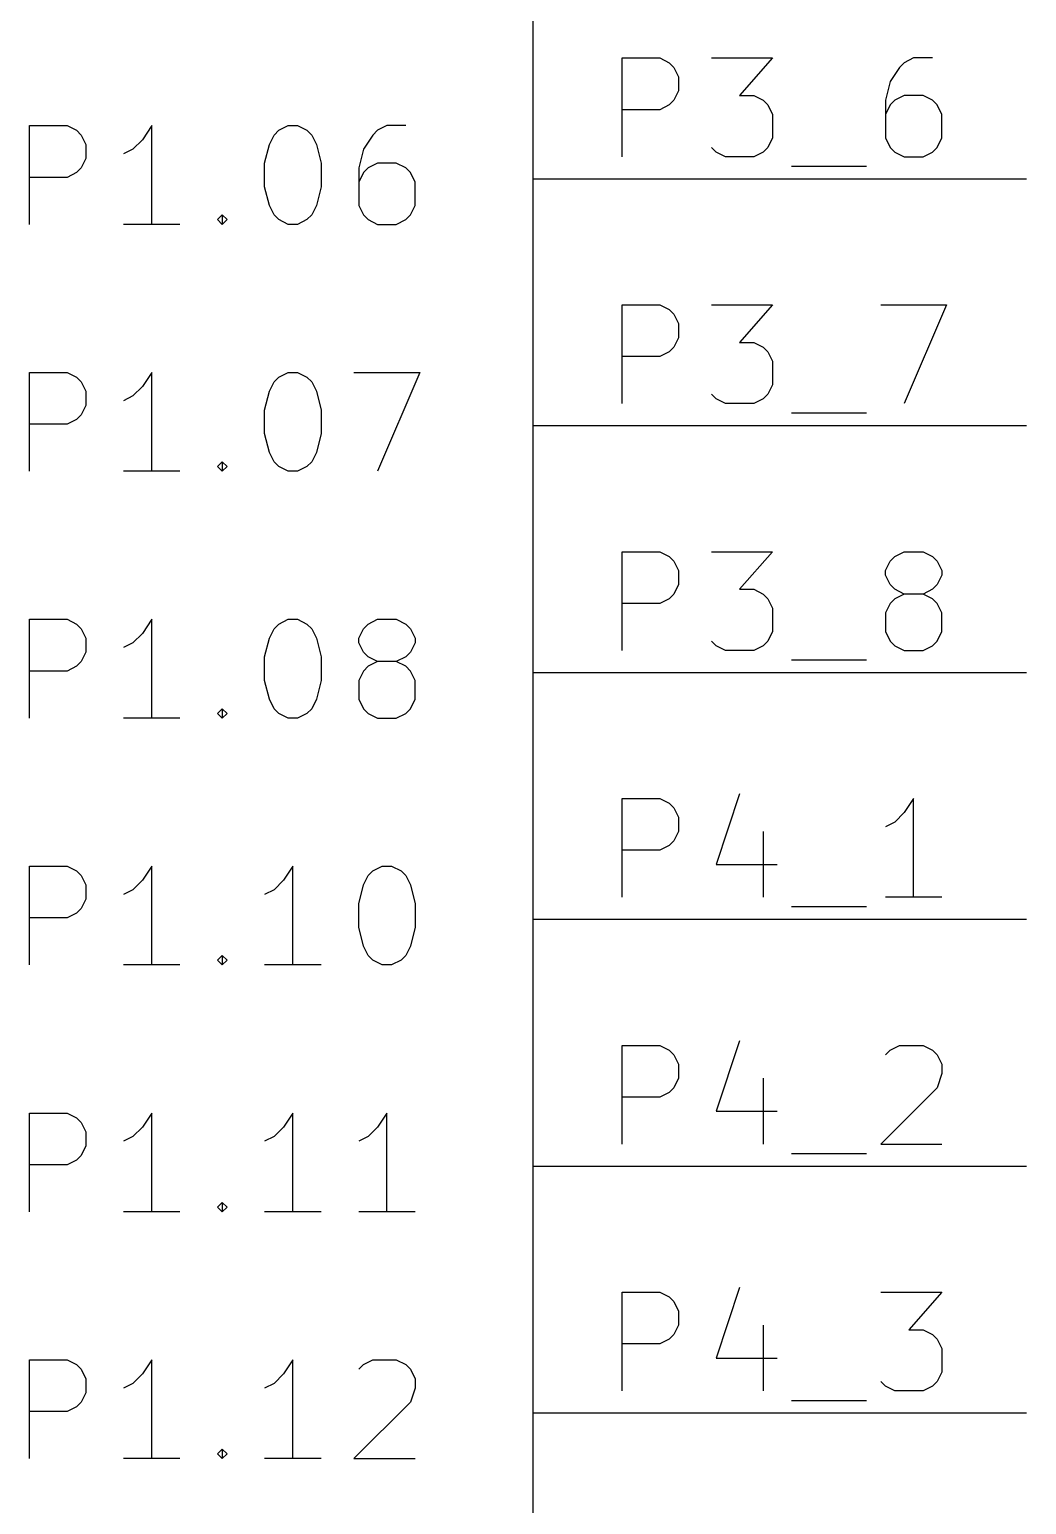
# Model space of a CAD drawing. Header units: inches. Extents: x 0.39 to 7.87, y -5.43 to -0.39.
# Drawn here: x 2.246 to 2.65, y -3.537 to -2.94 of the extents above; entities that cross this region are included whole.
import ezdxf

# ---------------------------------------------------------------- set-up
doc = ezdxf.new("R2010")
doc.units = ezdxf.units.IN
doc.header["$MEASUREMENT"] = 0
for name, color, linetype in [('GREENSIXTYFIVE', 129, 'CONTINUOUS'), ('LIGHTRED', 12, 'CONTINUOUS'), ('RED', 14, 'CONTINUOUS'), ('WHITE', 250, 'CONTINUOUS')]:
    doc.layers.add(name, color=color, linetype=linetype)

msp = doc.modelspace()

# ---------------------------------------------------------------- linework, layer by layer
at = {"layer": 'GREENSIXTYFIVE', "linetype": 'CONTINUOUS'}
for p, q in [((2.24619, -3.0185), (2.24619, -2.9785)), ((2.24619, -2.9785), (2.26143, -2.9785)), ((2.24619, -3.0185), (2.24619, -2.9785)), ((2.24619, -2.9785), (2.26143, -2.9785)), ((2.26143, -2.9785), (2.26524, -2.98041)), ((2.26143, -2.9785), (2.26524, -2.98041)), ((2.26524, -2.98041), (2.26714, -2.98231)), ((2.26524, -2.98041), (2.26714, -2.98231)), ((2.29572, -2.9785), (2.29191, -2.98422)), ((2.29572, -2.9785), (2.29191, -2.98422)), ((2.29572, -3.0185), (2.29572, -2.9785)), ((2.29572, -3.0185), (2.29572, -2.9785)), ((2.34524, -2.98231), (2.34714, -2.98041)), ((2.34524, -2.98231), (2.34714, -2.98041)), ((2.34714, -2.98041), (2.35095, -2.9785)), ((2.34714, -2.98041), (2.35095, -2.9785)), ((2.35095, -2.9785), (2.35476, -2.9785)), ((2.35095, -2.9785), (2.35476, -2.9785)), ((2.35476, -2.9785), (2.35857, -2.98041)), ((2.35476, -2.9785), (2.35857, -2.98041)), ((2.35857, -2.98041), (2.36048, -2.98231)), ((2.35857, -2.98041), (2.36048, -2.98231)), ((2.38714, -2.98041), (2.38524, -2.98231)), ((2.38714, -2.98041), (2.38524, -2.98231)), ((2.39095, -2.9785), (2.38714, -2.98041)), ((2.39095, -2.9785), (2.38714, -2.98041)), ((2.39857, -2.9785), (2.39095, -2.9785)), ((2.39857, -2.9785), (2.39095, -2.9785)), ((2.26714, -2.98231), (2.26905, -2.98613)), ((2.26714, -2.98231), (2.26905, -2.98613)), ((2.26905, -2.98613), (2.26905, -2.99184)), ((2.26905, -2.98613), (2.26905, -2.99184)), ((2.29191, -2.98422), (2.28809, -2.98803)), ((2.29191, -2.98422), (2.28809, -2.98803)), ((2.34143, -2.99374), (2.34333, -2.98613)), ((2.34143, -2.99374), (2.34333, -2.98613)), ((2.34333, -2.98613), (2.34524, -2.98231)), ((2.34333, -2.98613), (2.34524, -2.98231)), ((2.36048, -2.98231), (2.36238, -2.98613)), ((2.36048, -2.98231), (2.36238, -2.98613)), ((2.36238, -2.98613), (2.36428, -2.99374)), ((2.36238, -2.98613), (2.36428, -2.99374)), ((2.38524, -2.98231), (2.38143, -2.98803)), ((2.38524, -2.98231), (2.38143, -2.98803)), ((2.26905, -2.99184), (2.26714, -2.99565)), ((2.26905, -2.99184), (2.26714, -2.99565)), ((2.28809, -2.98803), (2.28429, -2.98993)), ((2.28809, -2.98803), (2.28429, -2.98993)), ((2.38143, -2.98803), (2.37952, -2.99565)), ((2.38143, -2.98803), (2.37952, -2.99565)), ((2.26143, -2.99946), (2.24619, -2.99946)), ((2.26143, -2.99946), (2.24619, -2.99946)), ((2.26524, -2.99755), (2.26143, -2.99946)), ((2.26524, -2.99755), (2.26143, -2.99946)), ((2.26714, -2.99565), (2.26524, -2.99755)), ((2.26714, -2.99565), (2.26524, -2.99755)), ((2.34143, -3.00327), (2.34143, -2.99374)), ((2.34143, -3.00327), (2.34143, -2.99374)), ((2.36428, -2.99374), (2.36428, -3.00327)), ((2.36428, -2.99374), (2.36428, -3.00327)), ((2.37952, -2.99565), (2.37952, -3.01089)), ((2.37952, -2.99565), (2.37952, -3.01089)), ((2.38143, -2.99755), (2.37952, -3.00136)), ((2.38143, -2.99755), (2.37952, -3.00136)), ((2.38333, -2.99565), (2.38143, -2.99755)), ((2.38333, -2.99565), (2.38143, -2.99755)), ((2.38714, -2.99374), (2.38333, -2.99565)), ((2.38714, -2.99374), (2.38333, -2.99565)), ((2.39476, -2.99374), (2.38714, -2.99374)), ((2.39476, -2.99374), (2.38714, -2.99374)), ((2.39857, -2.99565), (2.39476, -2.99374)), ((2.39857, -2.99565), (2.39476, -2.99374)), ((2.40048, -2.99755), (2.39857, -2.99565)), ((2.40048, -2.99755), (2.39857, -2.99565)), ((2.40238, -3.00136), (2.40048, -2.99755)), ((2.40238, -3.00136), (2.40048, -2.99755)), ((2.34333, -3.01089), (2.34143, -3.00327)), ((2.34333, -3.01089), (2.34143, -3.00327)), ((2.36428, -3.00327), (2.36238, -3.01089)), ((2.36428, -3.00327), (2.36238, -3.01089)), ((2.40238, -3.01089), (2.40238, -3.00136)), ((2.40238, -3.01089), (2.40238, -3.00136)), ((2.34524, -3.0147), (2.34333, -3.01089)), ((2.34524, -3.0147), (2.34333, -3.01089)), ((2.36238, -3.01089), (2.36048, -3.0147)), ((2.36238, -3.01089), (2.36048, -3.0147)), ((2.37952, -3.01089), (2.38143, -3.0147)), ((2.37952, -3.01089), (2.38143, -3.0147)), ((2.40048, -3.0147), (2.40238, -3.01089)), ((2.40048, -3.0147), (2.40238, -3.01089)), ((2.32238, -3.0166), (2.32429, -3.0147)), ((2.32238, -3.0166), (2.32429, -3.0147)), ((2.32429, -3.0185), (2.32238, -3.0166)), ((2.32429, -3.0185), (2.32238, -3.0166)), ((2.32429, -3.0147), (2.32619, -3.0166)), ((2.32429, -3.0147), (2.32429, -3.0185)), ((2.32429, -3.0147), (2.32619, -3.0166)), ((2.32429, -3.0147), (2.32429, -3.0185)), ((2.32619, -3.0166), (2.32429, -3.0185)), ((2.32619, -3.0166), (2.32429, -3.0185)), ((2.34714, -3.0166), (2.34524, -3.0147)), ((2.34714, -3.0166), (2.34524, -3.0147)), ((2.35095, -3.0185), (2.34714, -3.0166)), ((2.35095, -3.0185), (2.34714, -3.0166)), ((2.35857, -3.0166), (2.35476, -3.0185)), ((2.35857, -3.0166), (2.35476, -3.0185)), ((2.36048, -3.0147), (2.35857, -3.0166)), ((2.36048, -3.0147), (2.35857, -3.0166)), ((2.38143, -3.0147), (2.38333, -3.0166)), ((2.38143, -3.0147), (2.38333, -3.0166)), ((2.38333, -3.0166), (2.38714, -3.0185)), ((2.38333, -3.0166), (2.38714, -3.0185)), ((2.39476, -3.0185), (2.39857, -3.0166)), ((2.39476, -3.0185), (2.39857, -3.0166)), ((2.39857, -3.0166), (2.40048, -3.0147)), ((2.39857, -3.0166), (2.40048, -3.0147)), ((2.30714, -3.0185), (2.28429, -3.0185)), ((2.30714, -3.0185), (2.28429, -3.0185)), ((2.35476, -3.0185), (2.35095, -3.0185)), ((2.35476, -3.0185), (2.35095, -3.0185)), ((2.38714, -3.0185), (2.39476, -3.0185)), ((2.38714, -3.0185), (2.39476, -3.0185)), ((2.24619, -3.1185), (2.24619, -3.0785)), ((2.24619, -3.0785), (2.26143, -3.0785)), ((2.24619, -3.1185), (2.24619, -3.0785)), ((2.24619, -3.0785), (2.26143, -3.0785)), ((2.26143, -3.0785), (2.26524, -3.08041)), ((2.26143, -3.0785), (2.26524, -3.08041)), ((2.26524, -3.08041), (2.26714, -3.08231)), ((2.26524, -3.08041), (2.26714, -3.08231)), ((2.26714, -3.08231), (2.26905, -3.08613)), ((2.26714, -3.08231), (2.26905, -3.08613)), ((2.29572, -3.0785), (2.29191, -3.08422)), ((2.29572, -3.0785), (2.29191, -3.08422)), ((2.29572, -3.1185), (2.29572, -3.0785)), ((2.29572, -3.1185), (2.29572, -3.0785)), ((2.34333, -3.08613), (2.34524, -3.08231)), ((2.34333, -3.08613), (2.34524, -3.08231)), ((2.34524, -3.08231), (2.34714, -3.08041)), ((2.34524, -3.08231), (2.34714, -3.08041)), ((2.34714, -3.08041), (2.35095, -3.0785)), ((2.34714, -3.08041), (2.35095, -3.0785)), ((2.35095, -3.0785), (2.35476, -3.0785)), ((2.35095, -3.0785), (2.35476, -3.0785)), ((2.35476, -3.0785), (2.35857, -3.08041)), ((2.35476, -3.0785), (2.35857, -3.08041)), ((2.35857, -3.08041), (2.36048, -3.08231)), ((2.35857, -3.08041), (2.36048, -3.08231)), ((2.36048, -3.08231), (2.36238, -3.08613)), ((2.36048, -3.08231), (2.36238, -3.08613)), ((2.37762, -3.0785), (2.40428, -3.0785)), ((2.37762, -3.0785), (2.40428, -3.0785)), ((2.40428, -3.0785), (2.38714, -3.1185)), ((2.40428, -3.0785), (2.38714, -3.1185)), ((2.26905, -3.08613), (2.26905, -3.09184)), ((2.26905, -3.08613), (2.26905, -3.09184)), ((2.28809, -3.08803), (2.28429, -3.08993)), ((2.28809, -3.08803), (2.28429, -3.08993)), ((2.29191, -3.08422), (2.28809, -3.08803)), ((2.29191, -3.08422), (2.28809, -3.08803)), ((2.34143, -3.09374), (2.34333, -3.08613)), ((2.34143, -3.09374), (2.34333, -3.08613)), ((2.36238, -3.08613), (2.36428, -3.09374)), ((2.36238, -3.08613), (2.36428, -3.09374)), ((2.26905, -3.09184), (2.26714, -3.09565)), ((2.26905, -3.09184), (2.26714, -3.09565)), ((2.34143, -3.10327), (2.34143, -3.09374)), ((2.34143, -3.10327), (2.34143, -3.09374)), ((2.36428, -3.09374), (2.36428, -3.10327)), ((2.36428, -3.09374), (2.36428, -3.10327)), ((2.26143, -3.09946), (2.24619, -3.09946)), ((2.26143, -3.09946), (2.24619, -3.09946)), ((2.26524, -3.09755), (2.26143, -3.09946)), ((2.26524, -3.09755), (2.26143, -3.09946)), ((2.26714, -3.09565), (2.26524, -3.09755)), ((2.26714, -3.09565), (2.26524, -3.09755)), ((2.34333, -3.11089), (2.34143, -3.10327)), ((2.34333, -3.11089), (2.34143, -3.10327)), ((2.36428, -3.10327), (2.36238, -3.11089)), ((2.36428, -3.10327), (2.36238, -3.11089)), ((2.34524, -3.1147), (2.34333, -3.11089)), ((2.34524, -3.1147), (2.34333, -3.11089)), ((2.36238, -3.11089), (2.36048, -3.1147)), ((2.36238, -3.11089), (2.36048, -3.1147)), ((2.30714, -3.1185), (2.28429, -3.1185)), ((2.30714, -3.1185), (2.28429, -3.1185)), ((2.32238, -3.1166), (2.32429, -3.1147)), ((2.32238, -3.1166), (2.32429, -3.1147)), ((2.32429, -3.1185), (2.32238, -3.1166)), ((2.32429, -3.1185), (2.32238, -3.1166)), ((2.32429, -3.1147), (2.32619, -3.1166)), ((2.32429, -3.1147), (2.32429, -3.1185)), ((2.32429, -3.1147), (2.32619, -3.1166)), ((2.32429, -3.1147), (2.32429, -3.1185)), ((2.32619, -3.1166), (2.32429, -3.1185)), ((2.32619, -3.1166), (2.32429, -3.1185)), ((2.34714, -3.1166), (2.34524, -3.1147)), ((2.34714, -3.1166), (2.34524, -3.1147)), ((2.35095, -3.1185), (2.34714, -3.1166)), ((2.35095, -3.1185), (2.34714, -3.1166)), ((2.35476, -3.1185), (2.35095, -3.1185)), ((2.35476, -3.1185), (2.35095, -3.1185)), ((2.35857, -3.1166), (2.35476, -3.1185)), ((2.35857, -3.1166), (2.35476, -3.1185)), ((2.36048, -3.1147), (2.35857, -3.1166)), ((2.36048, -3.1147), (2.35857, -3.1166)), ((2.24619, -3.2185), (2.24619, -3.1785)), ((2.24619, -3.1785), (2.26143, -3.1785)), ((2.24619, -3.2185), (2.24619, -3.1785)), ((2.24619, -3.1785), (2.26143, -3.1785)), ((2.26143, -3.1785), (2.26524, -3.18041)), ((2.26143, -3.1785), (2.26524, -3.18041)), ((2.29572, -3.1785), (2.29191, -3.18422)), ((2.29572, -3.1785), (2.29191, -3.18422)), ((2.29572, -3.2185), (2.29572, -3.1785)), ((2.29572, -3.2185), (2.29572, -3.1785)), ((2.34714, -3.18041), (2.35095, -3.1785)), ((2.34714, -3.18041), (2.35095, -3.1785)), ((2.35095, -3.1785), (2.35476, -3.1785)), ((2.35095, -3.1785), (2.35476, -3.1785)), ((2.35476, -3.1785), (2.35857, -3.18041)), ((2.35476, -3.1785), (2.35857, -3.18041)), ((2.38333, -3.18041), (2.38714, -3.1785)), ((2.38333, -3.18041), (2.38714, -3.1785)), ((2.38714, -3.1785), (2.39476, -3.1785)), ((2.38714, -3.1785), (2.39476, -3.1785)), ((2.39476, -3.1785), (2.39857, -3.18041)), ((2.39476, -3.1785), (2.39857, -3.18041)), ((2.26524, -3.18041), (2.26714, -3.18231)), ((2.26524, -3.18041), (2.26714, -3.18231)), ((2.26714, -3.18231), (2.26905, -3.18613)), ((2.26714, -3.18231), (2.26905, -3.18613)), ((2.29191, -3.18422), (2.28809, -3.18803)), ((2.29191, -3.18422), (2.28809, -3.18803)), ((2.34333, -3.18613), (2.34524, -3.18231)), ((2.34333, -3.18613), (2.34524, -3.18231)), ((2.34524, -3.18231), (2.34714, -3.18041)), ((2.34524, -3.18231), (2.34714, -3.18041)), ((2.35857, -3.18041), (2.36048, -3.18231)), ((2.35857, -3.18041), (2.36048, -3.18231)), ((2.36048, -3.18231), (2.36238, -3.18613)), ((2.36048, -3.18231), (2.36238, -3.18613)), ((2.37952, -3.18613), (2.38143, -3.18231)), ((2.37952, -3.18613), (2.38143, -3.18231)), ((2.38143, -3.18231), (2.38333, -3.18041)), ((2.38143, -3.18231), (2.38333, -3.18041)), ((2.39857, -3.18041), (2.40048, -3.18231)), ((2.39857, -3.18041), (2.40048, -3.18231)), ((2.40048, -3.18231), (2.40238, -3.18613)), ((2.40048, -3.18231), (2.40238, -3.18613)), ((2.26905, -3.18613), (2.26905, -3.19184)), ((2.26905, -3.18613), (2.26905, -3.19184)), ((2.28809, -3.18803), (2.28429, -3.18993)), ((2.28809, -3.18803), (2.28429, -3.18993)), ((2.34143, -3.19374), (2.34333, -3.18613)), ((2.34143, -3.19374), (2.34333, -3.18613)), ((2.36238, -3.18613), (2.36428, -3.19374)), ((2.36238, -3.18613), (2.36428, -3.19374)), ((2.37952, -3.18803), (2.37952, -3.18613)), ((2.37952, -3.18803), (2.37952, -3.18613)), ((2.38143, -3.19184), (2.37952, -3.18803)), ((2.38143, -3.19184), (2.37952, -3.18803)), ((2.40238, -3.18803), (2.40048, -3.19184)), ((2.40238, -3.18803), (2.40048, -3.19184)), ((2.40238, -3.18613), (2.40238, -3.18803)), ((2.40238, -3.18613), (2.40238, -3.18803)), ((2.26714, -3.19565), (2.26524, -3.19755)), ((2.26714, -3.19565), (2.26524, -3.19755)), ((2.26905, -3.19184), (2.26714, -3.19565)), ((2.26905, -3.19184), (2.26714, -3.19565)), ((2.34143, -3.20327), (2.34143, -3.19374)), ((2.34143, -3.20327), (2.34143, -3.19374)), ((2.36428, -3.19374), (2.36428, -3.20327)), ((2.36428, -3.19374), (2.36428, -3.20327)), ((2.38333, -3.19374), (2.38143, -3.19184)), ((2.38333, -3.19374), (2.38143, -3.19184)), ((2.38714, -3.19565), (2.38333, -3.19374)), ((2.38714, -3.19565), (2.38333, -3.19374)), ((2.38714, -3.19565), (2.38333, -3.19755)), ((2.38714, -3.19565), (2.38333, -3.19755)), ((2.39476, -3.19565), (2.38714, -3.19565)), ((2.39476, -3.19565), (2.38714, -3.19565)), ((2.39857, -3.19374), (2.39476, -3.19565)), ((2.39857, -3.19374), (2.39476, -3.19565)), ((2.39857, -3.19755), (2.39476, -3.19565)), ((2.39857, -3.19755), (2.39476, -3.19565)), ((2.40048, -3.19184), (2.39857, -3.19374)), ((2.40048, -3.19184), (2.39857, -3.19374)), ((2.26143, -3.19946), (2.24619, -3.19946)), ((2.26143, -3.19946), (2.24619, -3.19946)), ((2.26524, -3.19755), (2.26143, -3.19946)), ((2.26524, -3.19755), (2.26143, -3.19946)), ((2.38143, -3.19946), (2.37952, -3.20327)), ((2.38143, -3.19946), (2.37952, -3.20327)), ((2.38333, -3.19755), (2.38143, -3.19946)), ((2.38333, -3.19755), (2.38143, -3.19946)), ((2.40048, -3.19946), (2.39857, -3.19755)), ((2.40048, -3.19946), (2.39857, -3.19755)), ((2.40238, -3.20327), (2.40048, -3.19946)), ((2.40238, -3.20327), (2.40048, -3.19946)), ((2.34333, -3.21089), (2.34143, -3.20327)), ((2.34333, -3.21089), (2.34143, -3.20327)), ((2.36428, -3.20327), (2.36238, -3.21089)), ((2.36428, -3.20327), (2.36238, -3.21089)), ((2.37952, -3.20327), (2.37952, -3.21089)), ((2.37952, -3.20327), (2.37952, -3.21089)), ((2.40238, -3.21089), (2.40238, -3.20327)), ((2.40238, -3.21089), (2.40238, -3.20327)), ((2.32238, -3.2166), (2.32429, -3.2147)), ((2.32238, -3.2166), (2.32429, -3.2147)), ((2.32429, -3.2147), (2.32619, -3.2166)), ((2.32429, -3.2147), (2.32429, -3.2185)), ((2.32429, -3.2147), (2.32619, -3.2166)), ((2.32429, -3.2147), (2.32429, -3.2185)), ((2.34524, -3.2147), (2.34333, -3.21089)), ((2.34524, -3.2147), (2.34333, -3.21089)), ((2.34714, -3.2166), (2.34524, -3.2147)), ((2.34714, -3.2166), (2.34524, -3.2147)), ((2.36048, -3.2147), (2.35857, -3.2166)), ((2.36048, -3.2147), (2.35857, -3.2166)), ((2.36238, -3.21089), (2.36048, -3.2147)), ((2.36238, -3.21089), (2.36048, -3.2147)), ((2.37952, -3.21089), (2.38143, -3.2147)), ((2.37952, -3.21089), (2.38143, -3.2147)), ((2.38143, -3.2147), (2.38333, -3.2166)), ((2.38143, -3.2147), (2.38333, -3.2166)), ((2.39857, -3.2166), (2.40048, -3.2147)), ((2.39857, -3.2166), (2.40048, -3.2147)), ((2.40048, -3.2147), (2.40238, -3.21089)), ((2.40048, -3.2147), (2.40238, -3.21089)), ((2.30714, -3.2185), (2.28429, -3.2185)), ((2.30714, -3.2185), (2.28429, -3.2185)), ((2.32429, -3.2185), (2.32238, -3.2166)), ((2.32429, -3.2185), (2.32238, -3.2166)), ((2.32619, -3.2166), (2.32429, -3.2185)), ((2.32619, -3.2166), (2.32429, -3.2185)), ((2.35095, -3.2185), (2.34714, -3.2166)), ((2.35095, -3.2185), (2.34714, -3.2166)), ((2.35476, -3.2185), (2.35095, -3.2185)), ((2.35476, -3.2185), (2.35095, -3.2185)), ((2.35857, -3.2166), (2.35476, -3.2185)), ((2.35857, -3.2166), (2.35476, -3.2185)), ((2.38333, -3.2166), (2.38714, -3.2185)), ((2.38333, -3.2166), (2.38714, -3.2185)), ((2.38714, -3.2185), (2.39476, -3.2185)), ((2.38714, -3.2185), (2.39476, -3.2185)), ((2.39476, -3.2185), (2.39857, -3.2166)), ((2.39476, -3.2185), (2.39857, -3.2166)), ((2.24619, -3.3185), (2.24619, -3.2785)), ((2.24619, -3.2785), (2.26143, -3.2785)), ((2.24619, -3.3185), (2.24619, -3.2785)), ((2.24619, -3.2785), (2.26143, -3.2785)), ((2.26143, -3.2785), (2.26524, -3.28041)), ((2.26143, -3.2785), (2.26524, -3.28041)), ((2.26524, -3.28041), (2.26714, -3.28231)), ((2.26524, -3.28041), (2.26714, -3.28231)), ((2.29572, -3.2785), (2.29191, -3.28422)), ((2.29572, -3.2785), (2.29191, -3.28422)), ((2.29572, -3.3185), (2.29572, -3.2785)), ((2.29572, -3.3185), (2.29572, -3.2785)), ((2.35286, -3.2785), (2.34905, -3.28422)), ((2.35286, -3.2785), (2.34905, -3.28422)), ((2.35286, -3.3185), (2.35286, -3.2785)), ((2.35286, -3.3185), (2.35286, -3.2785)), ((2.38333, -3.28231), (2.38524, -3.28041)), ((2.38333, -3.28231), (2.38524, -3.28041)), ((2.38524, -3.28041), (2.38905, -3.2785)), ((2.38524, -3.28041), (2.38905, -3.2785)), ((2.38905, -3.2785), (2.39285, -3.2785)), ((2.38905, -3.2785), (2.39285, -3.2785)), ((2.39285, -3.2785), (2.39667, -3.28041)), ((2.39285, -3.2785), (2.39667, -3.28041)), ((2.39667, -3.28041), (2.39857, -3.28231)), ((2.39667, -3.28041), (2.39857, -3.28231)), ((2.26714, -3.28231), (2.26905, -3.28613)), ((2.26714, -3.28231), (2.26905, -3.28613)), ((2.26905, -3.28613), (2.26905, -3.29184)), ((2.26905, -3.28613), (2.26905, -3.29184)), ((2.29191, -3.28422), (2.28809, -3.28803)), ((2.29191, -3.28422), (2.28809, -3.28803)), ((2.34905, -3.28422), (2.34524, -3.28803)), ((2.34905, -3.28422), (2.34524, -3.28803)), ((2.37952, -3.29374), (2.38143, -3.28613)), ((2.37952, -3.29374), (2.38143, -3.28613)), ((2.38143, -3.28613), (2.38333, -3.28231)), ((2.38143, -3.28613), (2.38333, -3.28231)), ((2.39857, -3.28231), (2.40048, -3.28613)), ((2.39857, -3.28231), (2.40048, -3.28613)), ((2.40048, -3.28613), (2.40238, -3.29374)), ((2.40048, -3.28613), (2.40238, -3.29374)), ((2.26905, -3.29184), (2.26714, -3.29565)), ((2.26905, -3.29184), (2.26714, -3.29565)), ((2.28809, -3.28803), (2.28429, -3.28993)), ((2.28809, -3.28803), (2.28429, -3.28993)), ((2.34524, -3.28803), (2.34143, -3.28993)), ((2.34524, -3.28803), (2.34143, -3.28993)), ((2.26524, -3.29755), (2.26143, -3.29946)), ((2.26524, -3.29755), (2.26143, -3.29946)), ((2.26714, -3.29565), (2.26524, -3.29755)), ((2.26714, -3.29565), (2.26524, -3.29755)), ((2.37952, -3.30327), (2.37952, -3.29374)), ((2.37952, -3.30327), (2.37952, -3.29374)), ((2.40238, -3.29374), (2.40238, -3.30327)), ((2.40238, -3.29374), (2.40238, -3.30327)), ((2.26143, -3.29946), (2.24619, -3.29946)), ((2.26143, -3.29946), (2.24619, -3.29946)), ((2.38143, -3.31089), (2.37952, -3.30327)), ((2.38143, -3.31089), (2.37952, -3.30327)), ((2.40238, -3.30327), (2.40048, -3.31089)), ((2.40238, -3.30327), (2.40048, -3.31089)), ((2.32238, -3.3166), (2.32429, -3.3147)), ((2.32238, -3.3166), (2.32429, -3.3147)), ((2.32429, -3.3147), (2.32619, -3.3166)), ((2.32429, -3.3147), (2.32429, -3.3185)), ((2.32429, -3.3147), (2.32619, -3.3166)), ((2.32429, -3.3147), (2.32429, -3.3185)), ((2.38333, -3.3147), (2.38143, -3.31089)), ((2.38333, -3.3147), (2.38143, -3.31089)), ((2.38524, -3.3166), (2.38333, -3.3147)), ((2.38524, -3.3166), (2.38333, -3.3147)), ((2.39857, -3.3147), (2.39667, -3.3166)), ((2.39857, -3.3147), (2.39667, -3.3166)), ((2.40048, -3.31089), (2.39857, -3.3147)), ((2.40048, -3.31089), (2.39857, -3.3147)), ((2.30714, -3.3185), (2.28429, -3.3185)), ((2.30714, -3.3185), (2.28429, -3.3185)), ((2.32429, -3.3185), (2.32238, -3.3166)), ((2.32429, -3.3185), (2.32238, -3.3166)), ((2.32619, -3.3166), (2.32429, -3.3185)), ((2.32619, -3.3166), (2.32429, -3.3185)), ((2.36428, -3.3185), (2.34143, -3.3185)), ((2.36428, -3.3185), (2.34143, -3.3185)), ((2.38905, -3.3185), (2.38524, -3.3166)), ((2.38905, -3.3185), (2.38524, -3.3166)), ((2.39285, -3.3185), (2.38905, -3.3185)), ((2.39285, -3.3185), (2.38905, -3.3185)), ((2.39667, -3.3166), (2.39285, -3.3185)), ((2.39667, -3.3166), (2.39285, -3.3185)), ((2.24619, -3.4185), (2.24619, -3.3785)), ((2.24619, -3.3785), (2.26143, -3.3785)), ((2.24619, -3.4185), (2.24619, -3.3785)), ((2.24619, -3.3785), (2.26143, -3.3785)), ((2.26143, -3.3785), (2.26524, -3.38041)), ((2.26143, -3.3785), (2.26524, -3.38041)), ((2.26524, -3.38041), (2.26714, -3.38231)), ((2.26524, -3.38041), (2.26714, -3.38231)), ((2.29572, -3.3785), (2.29191, -3.38422)), ((2.29572, -3.3785), (2.29191, -3.38422)), ((2.29572, -3.4185), (2.29572, -3.3785)), ((2.29572, -3.4185), (2.29572, -3.3785)), ((2.35286, -3.3785), (2.34905, -3.38422)), ((2.35286, -3.3785), (2.34905, -3.38422)), ((2.35286, -3.4185), (2.35286, -3.3785)), ((2.35286, -3.4185), (2.35286, -3.3785)), ((2.39095, -3.3785), (2.38714, -3.38422)), ((2.39095, -3.3785), (2.38714, -3.38422)), ((2.39095, -3.4185), (2.39095, -3.3785)), ((2.39095, -3.4185), (2.39095, -3.3785)), ((2.26714, -3.38231), (2.26905, -3.38613)), ((2.26714, -3.38231), (2.26905, -3.38613)), ((2.26905, -3.38613), (2.26905, -3.39184)), ((2.26905, -3.38613), (2.26905, -3.39184)), ((2.29191, -3.38422), (2.28809, -3.38803)), ((2.29191, -3.38422), (2.28809, -3.38803)), ((2.34905, -3.38422), (2.34524, -3.38803)), ((2.34905, -3.38422), (2.34524, -3.38803)), ((2.38714, -3.38422), (2.38333, -3.38803)), ((2.38714, -3.38422), (2.38333, -3.38803)), ((2.26905, -3.39184), (2.26714, -3.39565)), ((2.26905, -3.39184), (2.26714, -3.39565)), ((2.28809, -3.38803), (2.28429, -3.38993)), ((2.28809, -3.38803), (2.28429, -3.38993)), ((2.34524, -3.38803), (2.34143, -3.38993)), ((2.34524, -3.38803), (2.34143, -3.38993)), ((2.38333, -3.38803), (2.37952, -3.38993)), ((2.38333, -3.38803), (2.37952, -3.38993)), ((2.26143, -3.39946), (2.24619, -3.39946)), ((2.26143, -3.39946), (2.24619, -3.39946)), ((2.26524, -3.39755), (2.26143, -3.39946)), ((2.26524, -3.39755), (2.26143, -3.39946)), ((2.26714, -3.39565), (2.26524, -3.39755)), ((2.26714, -3.39565), (2.26524, -3.39755)), ((2.32238, -3.4166), (2.32429, -3.4147)), ((2.32238, -3.4166), (2.32429, -3.4147)), ((2.32429, -3.4185), (2.32238, -3.4166)), ((2.32429, -3.4185), (2.32238, -3.4166)), ((2.32429, -3.4147), (2.32619, -3.4166)), ((2.32429, -3.4147), (2.32429, -3.4185)), ((2.32429, -3.4147), (2.32619, -3.4166)), ((2.32429, -3.4147), (2.32429, -3.4185)), ((2.32619, -3.4166), (2.32429, -3.4185)), ((2.32619, -3.4166), (2.32429, -3.4185)), ((2.30714, -3.4185), (2.28429, -3.4185)), ((2.30714, -3.4185), (2.28429, -3.4185)), ((2.36428, -3.4185), (2.34143, -3.4185)), ((2.36428, -3.4185), (2.34143, -3.4185)), ((2.40238, -3.4185), (2.37952, -3.4185)), ((2.40238, -3.4185), (2.37952, -3.4185)), ((2.24619, -3.5185), (2.24619, -3.4785)), ((2.24619, -3.4785), (2.26143, -3.4785)), ((2.24619, -3.5185), (2.24619, -3.4785)), ((2.24619, -3.4785), (2.26143, -3.4785)), ((2.26143, -3.4785), (2.26524, -3.48041)), ((2.26143, -3.4785), (2.26524, -3.48041)), ((2.26524, -3.48041), (2.26714, -3.48231)), ((2.26524, -3.48041), (2.26714, -3.48231)), ((2.26714, -3.48231), (2.26905, -3.48613)), ((2.26714, -3.48231), (2.26905, -3.48613)), ((2.29572, -3.4785), (2.29191, -3.48422)), ((2.29572, -3.4785), (2.29191, -3.48422)), ((2.29572, -3.5185), (2.29572, -3.4785)), ((2.29572, -3.5185), (2.29572, -3.4785)), ((2.35286, -3.4785), (2.34905, -3.48422)), ((2.35286, -3.4785), (2.34905, -3.48422)), ((2.35286, -3.5185), (2.35286, -3.4785)), ((2.35286, -3.5185), (2.35286, -3.4785)), ((2.37952, -3.48231), (2.38143, -3.48041)), ((2.37952, -3.48231), (2.38143, -3.48041)), ((2.38143, -3.48041), (2.38524, -3.4785)), ((2.38143, -3.48041), (2.38524, -3.4785)), ((2.38524, -3.4785), (2.39476, -3.4785)), ((2.38524, -3.4785), (2.39476, -3.4785)), ((2.39476, -3.4785), (2.39857, -3.48041)), ((2.39476, -3.4785), (2.39857, -3.48041)), ((2.39857, -3.48041), (2.40048, -3.48231)), ((2.39857, -3.48041), (2.40048, -3.48231)), ((2.40048, -3.48231), (2.40238, -3.48613)), ((2.40048, -3.48231), (2.40238, -3.48613)), ((2.26905, -3.48613), (2.26905, -3.49184)), ((2.26905, -3.48613), (2.26905, -3.49184)), ((2.28809, -3.48803), (2.28429, -3.48993)), ((2.28809, -3.48803), (2.28429, -3.48993)), ((2.29191, -3.48422), (2.28809, -3.48803)), ((2.29191, -3.48422), (2.28809, -3.48803)), ((2.34524, -3.48803), (2.34143, -3.48993)), ((2.34524, -3.48803), (2.34143, -3.48993)), ((2.34905, -3.48422), (2.34524, -3.48803)), ((2.34905, -3.48422), (2.34524, -3.48803)), ((2.40238, -3.48613), (2.40238, -3.48993)), ((2.40238, -3.48613), (2.40238, -3.48993)), ((2.26905, -3.49184), (2.26714, -3.49565)), ((2.26905, -3.49184), (2.26714, -3.49565)), ((2.40238, -3.48993), (2.40048, -3.49565)), ((2.40238, -3.48993), (2.40048, -3.49565)), ((2.26143, -3.49946), (2.24619, -3.49946)), ((2.26143, -3.49946), (2.24619, -3.49946)), ((2.26524, -3.49755), (2.26143, -3.49946)), ((2.26524, -3.49755), (2.26143, -3.49946)), ((2.26714, -3.49565), (2.26524, -3.49755)), ((2.26714, -3.49565), (2.26524, -3.49755)), ((2.40048, -3.49565), (2.37762, -3.5185)), ((2.40048, -3.49565), (2.37762, -3.5185)), ((2.30714, -3.5185), (2.28429, -3.5185)), ((2.30714, -3.5185), (2.28429, -3.5185)), ((2.32238, -3.5166), (2.32429, -3.5147)), ((2.32238, -3.5166), (2.32429, -3.5147)), ((2.32429, -3.5185), (2.32238, -3.5166)), ((2.32429, -3.5185), (2.32238, -3.5166)), ((2.32429, -3.5147), (2.32619, -3.5166)), ((2.32429, -3.5147), (2.32429, -3.5185)), ((2.32429, -3.5147), (2.32619, -3.5166)), ((2.32429, -3.5147), (2.32429, -3.5185)), ((2.32619, -3.5166), (2.32429, -3.5185)), ((2.32619, -3.5166), (2.32429, -3.5185)), ((2.36428, -3.5185), (2.34143, -3.5185)), ((2.36428, -3.5185), (2.34143, -3.5185)), ((2.37762, -3.5185), (2.40238, -3.5185)), ((2.37762, -3.5185), (2.40238, -3.5185))]:
    msp.add_line(p, q, dxfattribs=at)
at = {"layer": 'LIGHTRED', "linetype": 'CONTINUOUS'}
for p, q in [((2.48619, -2.9911), (2.48619, -2.9511)), ((2.48619, -2.9511), (2.50143, -2.9511)), ((2.48619, -2.9911), (2.48619, -2.9511)), ((2.48619, -2.9511), (2.50143, -2.9511)), ((2.50143, -2.9511), (2.50524, -2.95301)), ((2.50143, -2.9511), (2.50524, -2.95301)), ((2.52238, -2.9511), (2.54714, -2.9511)), ((2.52238, -2.9511), (2.54714, -2.9511)), ((2.54714, -2.9511), (2.53381, -2.96634)), ((2.54714, -2.9511), (2.53381, -2.96634)), ((2.60429, -2.9511), (2.60048, -2.95301)), ((2.60429, -2.9511), (2.60048, -2.95301)), ((2.61191, -2.9511), (2.60429, -2.9511)), ((2.61191, -2.9511), (2.60429, -2.9511)), ((2.50524, -2.95301), (2.50714, -2.95491)), ((2.50524, -2.95301), (2.50714, -2.95491)), ((2.50714, -2.95491), (2.50905, -2.95872)), ((2.50714, -2.95491), (2.50905, -2.95872)), ((2.59857, -2.95491), (2.59476, -2.96063)), ((2.59857, -2.95491), (2.59476, -2.96063)), ((2.60048, -2.95301), (2.59857, -2.95491)), ((2.60048, -2.95301), (2.59857, -2.95491)), ((2.50905, -2.95872), (2.50905, -2.96444)), ((2.50905, -2.95872), (2.50905, -2.96444)), ((2.59476, -2.96063), (2.59286, -2.96825)), ((2.59476, -2.96063), (2.59286, -2.96825)), ((2.50714, -2.96825), (2.50524, -2.97015)), ((2.50714, -2.96825), (2.50524, -2.97015)), ((2.50905, -2.96444), (2.50714, -2.96825)), ((2.50905, -2.96444), (2.50714, -2.96825)), ((2.53381, -2.96634), (2.53952, -2.96634)), ((2.53381, -2.96634), (2.53952, -2.96634)), ((2.53952, -2.96634), (2.54333, -2.96825)), ((2.53952, -2.96634), (2.54333, -2.96825)), ((2.54333, -2.96825), (2.54524, -2.97015)), ((2.54333, -2.96825), (2.54524, -2.97015)), ((2.59286, -2.96825), (2.59286, -2.98348)), ((2.59286, -2.96825), (2.59286, -2.98348)), ((2.59667, -2.96825), (2.59476, -2.97015)), ((2.59667, -2.96825), (2.59476, -2.97015)), ((2.60048, -2.96634), (2.59667, -2.96825)), ((2.60048, -2.96634), (2.59667, -2.96825)), ((2.60809, -2.96634), (2.60048, -2.96634)), ((2.60809, -2.96634), (2.60048, -2.96634)), ((2.61191, -2.96825), (2.60809, -2.96634)), ((2.61191, -2.96825), (2.60809, -2.96634)), ((2.61381, -2.97015), (2.61191, -2.96825)), ((2.61381, -2.97015), (2.61191, -2.96825)), ((2.50143, -2.97206), (2.48619, -2.97206)), ((2.50143, -2.97206), (2.48619, -2.97206)), ((2.50524, -2.97015), (2.50143, -2.97206)), ((2.50524, -2.97015), (2.50143, -2.97206)), ((2.54524, -2.97015), (2.54714, -2.97396)), ((2.54524, -2.97015), (2.54714, -2.97396)), ((2.54714, -2.97396), (2.54714, -2.98348)), ((2.54714, -2.97396), (2.54714, -2.98348)), ((2.59476, -2.97015), (2.59286, -2.97396)), ((2.59476, -2.97015), (2.59286, -2.97396)), ((2.61571, -2.97396), (2.61381, -2.97015)), ((2.61571, -2.97396), (2.61381, -2.97015)), ((2.61571, -2.98348), (2.61571, -2.97396)), ((2.61571, -2.98348), (2.61571, -2.97396)), ((2.52429, -2.9892), (2.52238, -2.9873)), ((2.52429, -2.9892), (2.52238, -2.9873)), ((2.54524, -2.9873), (2.54333, -2.9892)), ((2.54524, -2.9873), (2.54333, -2.9892)), ((2.54714, -2.98348), (2.54524, -2.9873)), ((2.54714, -2.98348), (2.54524, -2.9873)), ((2.59286, -2.98348), (2.59476, -2.9873)), ((2.59286, -2.98348), (2.59476, -2.9873)), ((2.59476, -2.9873), (2.59667, -2.9892)), ((2.59476, -2.9873), (2.59667, -2.9892)), ((2.61191, -2.9892), (2.61381, -2.9873)), ((2.61191, -2.9892), (2.61381, -2.9873)), ((2.61381, -2.9873), (2.61571, -2.98348)), ((2.61381, -2.9873), (2.61571, -2.98348)), ((2.52809, -2.9911), (2.52429, -2.9892)), ((2.52809, -2.9911), (2.52429, -2.9892)), ((2.53952, -2.9911), (2.52809, -2.9911)), ((2.53952, -2.9911), (2.52809, -2.9911)), ((2.54333, -2.9892), (2.53952, -2.9911)), ((2.54333, -2.9892), (2.53952, -2.9911)), ((2.59667, -2.9892), (2.60048, -2.9911)), ((2.59667, -2.9892), (2.60048, -2.9911)), ((2.60048, -2.9911), (2.60809, -2.9911)), ((2.60048, -2.9911), (2.60809, -2.9911)), ((2.60809, -2.9911), (2.61191, -2.9892)), ((2.60809, -2.9911), (2.61191, -2.9892)), ((2.55476, -2.99491), (2.58524, -2.99491)), ((2.55476, -2.99491), (2.58524, -2.99491)), ((2.48619, -3.0911), (2.48619, -3.0511)), ((2.48619, -3.0511), (2.50143, -3.0511)), ((2.48619, -3.0911), (2.48619, -3.0511)), ((2.48619, -3.0511), (2.50143, -3.0511)), ((2.50143, -3.0511), (2.50524, -3.05301)), ((2.50143, -3.0511), (2.50524, -3.05301)), ((2.50524, -3.05301), (2.50714, -3.05491)), ((2.50524, -3.05301), (2.50714, -3.05491)), ((2.52238, -3.0511), (2.54714, -3.0511)), ((2.52238, -3.0511), (2.54714, -3.0511)), ((2.54714, -3.0511), (2.53381, -3.06634)), ((2.54714, -3.0511), (2.53381, -3.06634)), ((2.59095, -3.0511), (2.61762, -3.0511)), ((2.59095, -3.0511), (2.61762, -3.0511)), ((2.61762, -3.0511), (2.60048, -3.0911)), ((2.61762, -3.0511), (2.60048, -3.0911)), ((2.50714, -3.05491), (2.50905, -3.05872)), ((2.50714, -3.05491), (2.50905, -3.05872)), ((2.50905, -3.05872), (2.50905, -3.06444)), ((2.50905, -3.05872), (2.50905, -3.06444)), ((2.50905, -3.06444), (2.50714, -3.06825)), ((2.50905, -3.06444), (2.50714, -3.06825)), ((2.50524, -3.07015), (2.50143, -3.07206)), ((2.50524, -3.07015), (2.50143, -3.07206)), ((2.50714, -3.06825), (2.50524, -3.07015)), ((2.50714, -3.06825), (2.50524, -3.07015)), ((2.53381, -3.06634), (2.53952, -3.06634)), ((2.53381, -3.06634), (2.53952, -3.06634)), ((2.53952, -3.06634), (2.54333, -3.06825)), ((2.53952, -3.06634), (2.54333, -3.06825)), ((2.54333, -3.06825), (2.54524, -3.07015)), ((2.54333, -3.06825), (2.54524, -3.07015)), ((2.54524, -3.07015), (2.54714, -3.07396)), ((2.54524, -3.07015), (2.54714, -3.07396)), ((2.50143, -3.07206), (2.48619, -3.07206)), ((2.50143, -3.07206), (2.48619, -3.07206)), ((2.54714, -3.07396), (2.54714, -3.08348)), ((2.54714, -3.07396), (2.54714, -3.08348)), ((2.52429, -3.0892), (2.52238, -3.0873)), ((2.52429, -3.0892), (2.52238, -3.0873)), ((2.52809, -3.0911), (2.52429, -3.0892)), ((2.52809, -3.0911), (2.52429, -3.0892)), ((2.54333, -3.0892), (2.53952, -3.0911)), ((2.54333, -3.0892), (2.53952, -3.0911)), ((2.54524, -3.0873), (2.54333, -3.0892)), ((2.54524, -3.0873), (2.54333, -3.0892)), ((2.54714, -3.08348), (2.54524, -3.0873)), ((2.54714, -3.08348), (2.54524, -3.0873)), ((2.53952, -3.0911), (2.52809, -3.0911)), ((2.53952, -3.0911), (2.52809, -3.0911)), ((2.55476, -3.09491), (2.58524, -3.09491)), ((2.55476, -3.09491), (2.58524, -3.09491)), ((2.48619, -3.1911), (2.48619, -3.1511)), ((2.48619, -3.1511), (2.50143, -3.1511)), ((2.48619, -3.1911), (2.48619, -3.1511)), ((2.48619, -3.1511), (2.50143, -3.1511)), ((2.50143, -3.1511), (2.50524, -3.15301)), ((2.50143, -3.1511), (2.50524, -3.15301)), ((2.50524, -3.15301), (2.50714, -3.15491)), ((2.50524, -3.15301), (2.50714, -3.15491)), ((2.50714, -3.15491), (2.50905, -3.15872)), ((2.50714, -3.15491), (2.50905, -3.15872)), ((2.52238, -3.1511), (2.54714, -3.1511)), ((2.52238, -3.1511), (2.54714, -3.1511)), ((2.54714, -3.1511), (2.53381, -3.16634)), ((2.54714, -3.1511), (2.53381, -3.16634)), ((2.59286, -3.15872), (2.59476, -3.15491)), ((2.59286, -3.15872), (2.59476, -3.15491)), ((2.59476, -3.15491), (2.59667, -3.15301)), ((2.59476, -3.15491), (2.59667, -3.15301)), ((2.59667, -3.15301), (2.60048, -3.1511)), ((2.59667, -3.15301), (2.60048, -3.1511)), ((2.60048, -3.1511), (2.60809, -3.1511)), ((2.60048, -3.1511), (2.60809, -3.1511)), ((2.60809, -3.1511), (2.61191, -3.15301)), ((2.60809, -3.1511), (2.61191, -3.15301)), ((2.61191, -3.15301), (2.61381, -3.15491)), ((2.61191, -3.15301), (2.61381, -3.15491)), ((2.61381, -3.15491), (2.61571, -3.15872)), ((2.61381, -3.15491), (2.61571, -3.15872)), ((2.50905, -3.15872), (2.50905, -3.16444)), ((2.50905, -3.15872), (2.50905, -3.16444)), ((2.59286, -3.16063), (2.59286, -3.15872)), ((2.59286, -3.16063), (2.59286, -3.15872)), ((2.59476, -3.16444), (2.59286, -3.16063)), ((2.59476, -3.16444), (2.59286, -3.16063)), ((2.61571, -3.16063), (2.61381, -3.16444)), ((2.61571, -3.16063), (2.61381, -3.16444)), ((2.61571, -3.15872), (2.61571, -3.16063)), ((2.61571, -3.15872), (2.61571, -3.16063)), ((2.50905, -3.16444), (2.50714, -3.16825)), ((2.50905, -3.16444), (2.50714, -3.16825)), ((2.53381, -3.16634), (2.53952, -3.16634)), ((2.53381, -3.16634), (2.53952, -3.16634)), ((2.53952, -3.16634), (2.54333, -3.16825)), ((2.53952, -3.16634), (2.54333, -3.16825)), ((2.59667, -3.16634), (2.59476, -3.16444)), ((2.59667, -3.16634), (2.59476, -3.16444)), ((2.60048, -3.16825), (2.59667, -3.16634)), ((2.60048, -3.16825), (2.59667, -3.16634)), ((2.61191, -3.16634), (2.60809, -3.16825)), ((2.61191, -3.16634), (2.60809, -3.16825)), ((2.61381, -3.16444), (2.61191, -3.16634)), ((2.61381, -3.16444), (2.61191, -3.16634)), ((2.50143, -3.17206), (2.48619, -3.17206)), ((2.50143, -3.17206), (2.48619, -3.17206)), ((2.50524, -3.17015), (2.50143, -3.17206)), ((2.50524, -3.17015), (2.50143, -3.17206)), ((2.50714, -3.16825), (2.50524, -3.17015)), ((2.50714, -3.16825), (2.50524, -3.17015)), ((2.54333, -3.16825), (2.54524, -3.17015)), ((2.54333, -3.16825), (2.54524, -3.17015)), ((2.54524, -3.17015), (2.54714, -3.17396)), ((2.54524, -3.17015), (2.54714, -3.17396)), ((2.59476, -3.17206), (2.59286, -3.17587)), ((2.59476, -3.17206), (2.59286, -3.17587)), ((2.59667, -3.17015), (2.59476, -3.17206)), ((2.59667, -3.17015), (2.59476, -3.17206)), ((2.60048, -3.16825), (2.59667, -3.17015)), ((2.60048, -3.16825), (2.59667, -3.17015)), ((2.60809, -3.16825), (2.60048, -3.16825)), ((2.60809, -3.16825), (2.60048, -3.16825)), ((2.61191, -3.17015), (2.60809, -3.16825)), ((2.61191, -3.17015), (2.60809, -3.16825)), ((2.61381, -3.17206), (2.61191, -3.17015)), ((2.61381, -3.17206), (2.61191, -3.17015)), ((2.61571, -3.17587), (2.61381, -3.17206)), ((2.61571, -3.17587), (2.61381, -3.17206)), ((2.54714, -3.17396), (2.54714, -3.18348)), ((2.54714, -3.17396), (2.54714, -3.18348)), ((2.59286, -3.17587), (2.59286, -3.18348)), ((2.59286, -3.17587), (2.59286, -3.18348)), ((2.61571, -3.18348), (2.61571, -3.17587)), ((2.61571, -3.18348), (2.61571, -3.17587)), ((2.54714, -3.18348), (2.54524, -3.1873)), ((2.54714, -3.18348), (2.54524, -3.1873)), ((2.59286, -3.18348), (2.59476, -3.1873)), ((2.59286, -3.18348), (2.59476, -3.1873)), ((2.61381, -3.1873), (2.61571, -3.18348)), ((2.61381, -3.1873), (2.61571, -3.18348)), ((2.52429, -3.1892), (2.52238, -3.1873)), ((2.52429, -3.1892), (2.52238, -3.1873)), ((2.52809, -3.1911), (2.52429, -3.1892)), ((2.52809, -3.1911), (2.52429, -3.1892)), ((2.54333, -3.1892), (2.53952, -3.1911)), ((2.54333, -3.1892), (2.53952, -3.1911)), ((2.54524, -3.1873), (2.54333, -3.1892)), ((2.54524, -3.1873), (2.54333, -3.1892)), ((2.59476, -3.1873), (2.59667, -3.1892)), ((2.59476, -3.1873), (2.59667, -3.1892)), ((2.59667, -3.1892), (2.60048, -3.1911)), ((2.59667, -3.1892), (2.60048, -3.1911)), ((2.60809, -3.1911), (2.61191, -3.1892)), ((2.60809, -3.1911), (2.61191, -3.1892)), ((2.61191, -3.1892), (2.61381, -3.1873)), ((2.61191, -3.1892), (2.61381, -3.1873)), ((2.53952, -3.1911), (2.52809, -3.1911)), ((2.53952, -3.1911), (2.52809, -3.1911)), ((2.55476, -3.19491), (2.58524, -3.19491)), ((2.55476, -3.19491), (2.58524, -3.19491)), ((2.60048, -3.1911), (2.60809, -3.1911)), ((2.60048, -3.1911), (2.60809, -3.1911)), ((2.53381, -3.2492), (2.52429, -3.27777)), ((2.53381, -3.2492), (2.52429, -3.27777)), ((2.48619, -3.2911), (2.48619, -3.2511)), ((2.48619, -3.2511), (2.50143, -3.2511)), ((2.48619, -3.2911), (2.48619, -3.2511)), ((2.48619, -3.2511), (2.50143, -3.2511)), ((2.50143, -3.2511), (2.50524, -3.25301)), ((2.50143, -3.2511), (2.50524, -3.25301)), ((2.50524, -3.25301), (2.50714, -3.25491)), ((2.50524, -3.25301), (2.50714, -3.25491)), ((2.50714, -3.25491), (2.50905, -3.25872)), ((2.50714, -3.25491), (2.50905, -3.25872)), ((2.60429, -3.2511), (2.60048, -3.25682)), ((2.60429, -3.2511), (2.60048, -3.25682)), ((2.60429, -3.2911), (2.60429, -3.2511)), ((2.60429, -3.2911), (2.60429, -3.2511)), ((2.50905, -3.25872), (2.50905, -3.26444)), ((2.50905, -3.25872), (2.50905, -3.26444)), ((2.59667, -3.26063), (2.59286, -3.26253)), ((2.59667, -3.26063), (2.59286, -3.26253)), ((2.60048, -3.25682), (2.59667, -3.26063)), ((2.60048, -3.25682), (2.59667, -3.26063)), ((2.50714, -3.26825), (2.50524, -3.27015)), ((2.50714, -3.26825), (2.50524, -3.27015)), ((2.50905, -3.26444), (2.50714, -3.26825)), ((2.50905, -3.26444), (2.50714, -3.26825)), ((2.54333, -3.26444), (2.54333, -3.2911)), ((2.54333, -3.26444), (2.54333, -3.2911)), ((2.50143, -3.27206), (2.48619, -3.27206)), ((2.50143, -3.27206), (2.48619, -3.27206)), ((2.50524, -3.27015), (2.50143, -3.27206)), ((2.50524, -3.27015), (2.50143, -3.27206)), ((2.52429, -3.27777), (2.54905, -3.27777)), ((2.52429, -3.27777), (2.54905, -3.27777)), ((2.61571, -3.2911), (2.59286, -3.2911)), ((2.61571, -3.2911), (2.59286, -3.2911)), ((2.55476, -3.29491), (2.58524, -3.29491)), ((2.55476, -3.29491), (2.58524, -3.29491)), ((2.48619, -3.3911), (2.48619, -3.3511)), ((2.48619, -3.3511), (2.50143, -3.3511)), ((2.48619, -3.3911), (2.48619, -3.3511)), ((2.48619, -3.3511), (2.50143, -3.3511)), ((2.50143, -3.3511), (2.50524, -3.35301)), ((2.50143, -3.3511), (2.50524, -3.35301)), ((2.53381, -3.3492), (2.52429, -3.37777)), ((2.53381, -3.3492), (2.52429, -3.37777)), ((2.59476, -3.35301), (2.59857, -3.3511)), ((2.59476, -3.35301), (2.59857, -3.3511)), ((2.59857, -3.3511), (2.60809, -3.3511)), ((2.59857, -3.3511), (2.60809, -3.3511)), ((2.60809, -3.3511), (2.61191, -3.35301)), ((2.60809, -3.3511), (2.61191, -3.35301)), ((2.50524, -3.35301), (2.50714, -3.35491)), ((2.50524, -3.35301), (2.50714, -3.35491)), ((2.50714, -3.35491), (2.50905, -3.35872)), ((2.50714, -3.35491), (2.50905, -3.35872)), ((2.59286, -3.35491), (2.59476, -3.35301)), ((2.59286, -3.35491), (2.59476, -3.35301)), ((2.61191, -3.35301), (2.61381, -3.35491)), ((2.61191, -3.35301), (2.61381, -3.35491)), ((2.61381, -3.35491), (2.61571, -3.35872)), ((2.61381, -3.35491), (2.61571, -3.35872)), ((2.50905, -3.35872), (2.50905, -3.36444)), ((2.50905, -3.35872), (2.50905, -3.36444)), ((2.61571, -3.36253), (2.61381, -3.36825)), ((2.61571, -3.36253), (2.61381, -3.36825)), ((2.61571, -3.35872), (2.61571, -3.36253)), ((2.61571, -3.35872), (2.61571, -3.36253)), ((2.50714, -3.36825), (2.50524, -3.37015)), ((2.50714, -3.36825), (2.50524, -3.37015)), ((2.50905, -3.36444), (2.50714, -3.36825)), ((2.50905, -3.36444), (2.50714, -3.36825)), ((2.54333, -3.36444), (2.54333, -3.3911)), ((2.54333, -3.36444), (2.54333, -3.3911)), ((2.61381, -3.36825), (2.59095, -3.3911)), ((2.61381, -3.36825), (2.59095, -3.3911)), ((2.50143, -3.37206), (2.48619, -3.37206)), ((2.50143, -3.37206), (2.48619, -3.37206)), ((2.50524, -3.37015), (2.50143, -3.37206)), ((2.50524, -3.37015), (2.50143, -3.37206)), ((2.52429, -3.37777), (2.54905, -3.37777)), ((2.52429, -3.37777), (2.54905, -3.37777)), ((2.59095, -3.3911), (2.61571, -3.3911)), ((2.59095, -3.3911), (2.61571, -3.3911)), ((2.55476, -3.39491), (2.58524, -3.39491)), ((2.55476, -3.39491), (2.58524, -3.39491)), ((2.48619, -3.4911), (2.48619, -3.4511)), ((2.48619, -3.4511), (2.50143, -3.4511)), ((2.48619, -3.4911), (2.48619, -3.4511)), ((2.48619, -3.4511), (2.50143, -3.4511)), ((2.50143, -3.4511), (2.50524, -3.45301)), ((2.50143, -3.4511), (2.50524, -3.45301)), ((2.50524, -3.45301), (2.50714, -3.45491)), ((2.50524, -3.45301), (2.50714, -3.45491)), ((2.53381, -3.4492), (2.52429, -3.47777)), ((2.53381, -3.4492), (2.52429, -3.47777)), ((2.59095, -3.4511), (2.61571, -3.4511)), ((2.59095, -3.4511), (2.61571, -3.4511)), ((2.61571, -3.4511), (2.60238, -3.46634)), ((2.61571, -3.4511), (2.60238, -3.46634)), ((2.50714, -3.45491), (2.50905, -3.45872)), ((2.50714, -3.45491), (2.50905, -3.45872)), ((2.50905, -3.45872), (2.50905, -3.46444)), ((2.50905, -3.45872), (2.50905, -3.46444)), ((2.50905, -3.46444), (2.50714, -3.46825)), ((2.50905, -3.46444), (2.50714, -3.46825)), ((2.54333, -3.46444), (2.54333, -3.4911)), ((2.54333, -3.46444), (2.54333, -3.4911)), ((2.50524, -3.47015), (2.50143, -3.47206)), ((2.50524, -3.47015), (2.50143, -3.47206)), ((2.50714, -3.46825), (2.50524, -3.47015)), ((2.50714, -3.46825), (2.50524, -3.47015)), ((2.60238, -3.46634), (2.60809, -3.46634)), ((2.60238, -3.46634), (2.60809, -3.46634)), ((2.60809, -3.46634), (2.61191, -3.46825)), ((2.60809, -3.46634), (2.61191, -3.46825)), ((2.61191, -3.46825), (2.61381, -3.47015)), ((2.61191, -3.46825), (2.61381, -3.47015)), ((2.61381, -3.47015), (2.61571, -3.47396)), ((2.61381, -3.47015), (2.61571, -3.47396)), ((2.50143, -3.47206), (2.48619, -3.47206)), ((2.50143, -3.47206), (2.48619, -3.47206)), ((2.61571, -3.47396), (2.61571, -3.48348)), ((2.61571, -3.47396), (2.61571, -3.48348)), ((2.52429, -3.47777), (2.54905, -3.47777)), ((2.52429, -3.47777), (2.54905, -3.47777)), ((2.61571, -3.48348), (2.61381, -3.4873)), ((2.61571, -3.48348), (2.61381, -3.4873)), ((2.59286, -3.4892), (2.59095, -3.4873)), ((2.59286, -3.4892), (2.59095, -3.4873)), ((2.59667, -3.4911), (2.59286, -3.4892)), ((2.59667, -3.4911), (2.59286, -3.4892)), ((2.61191, -3.4892), (2.60809, -3.4911)), ((2.61191, -3.4892), (2.60809, -3.4911)), ((2.61381, -3.4873), (2.61191, -3.4892)), ((2.61381, -3.4873), (2.61191, -3.4892)), ((2.55476, -3.49491), (2.58524, -3.49491)), ((2.55476, -3.49491), (2.58524, -3.49491)), ((2.60809, -3.4911), (2.59667, -3.4911)), ((2.60809, -3.4911), (2.59667, -3.4911))]:
    msp.add_line(p, q, dxfattribs=at)
at = {"layer": 'RED', "linetype": 'CONTINUOUS'}
for p, q in [((2.45, -1.7), (2.45, -4.1)), ((2.45, -3), (2.65, -3)), ((2.45, -3), (2.65, -3)), ((2.45, -3.1), (2.65, -3.1)), ((2.45, -3.1), (2.65, -3.1)), ((2.45, -3.2), (2.65, -3.2)), ((2.45, -3.2), (2.65, -3.2)), ((2.45, -3.3), (2.65, -3.3)), ((2.45, -3.3), (2.65, -3.3)), ((2.45, -3.4), (2.65, -3.4)), ((2.45, -3.4), (2.65, -3.4)), ((2.45, -3.5), (2.65, -3.5)), ((2.45, -3.5), (2.65, -3.5))]:
    msp.add_line(p, q, dxfattribs=at)
at = {"layer": 'WHITE', "linetype": 'CONTINUOUS'}
msp.add_line((2.45, -1.7), (2.45, -4.1), dxfattribs=at)

doc.saveas('drawing.dxf')
